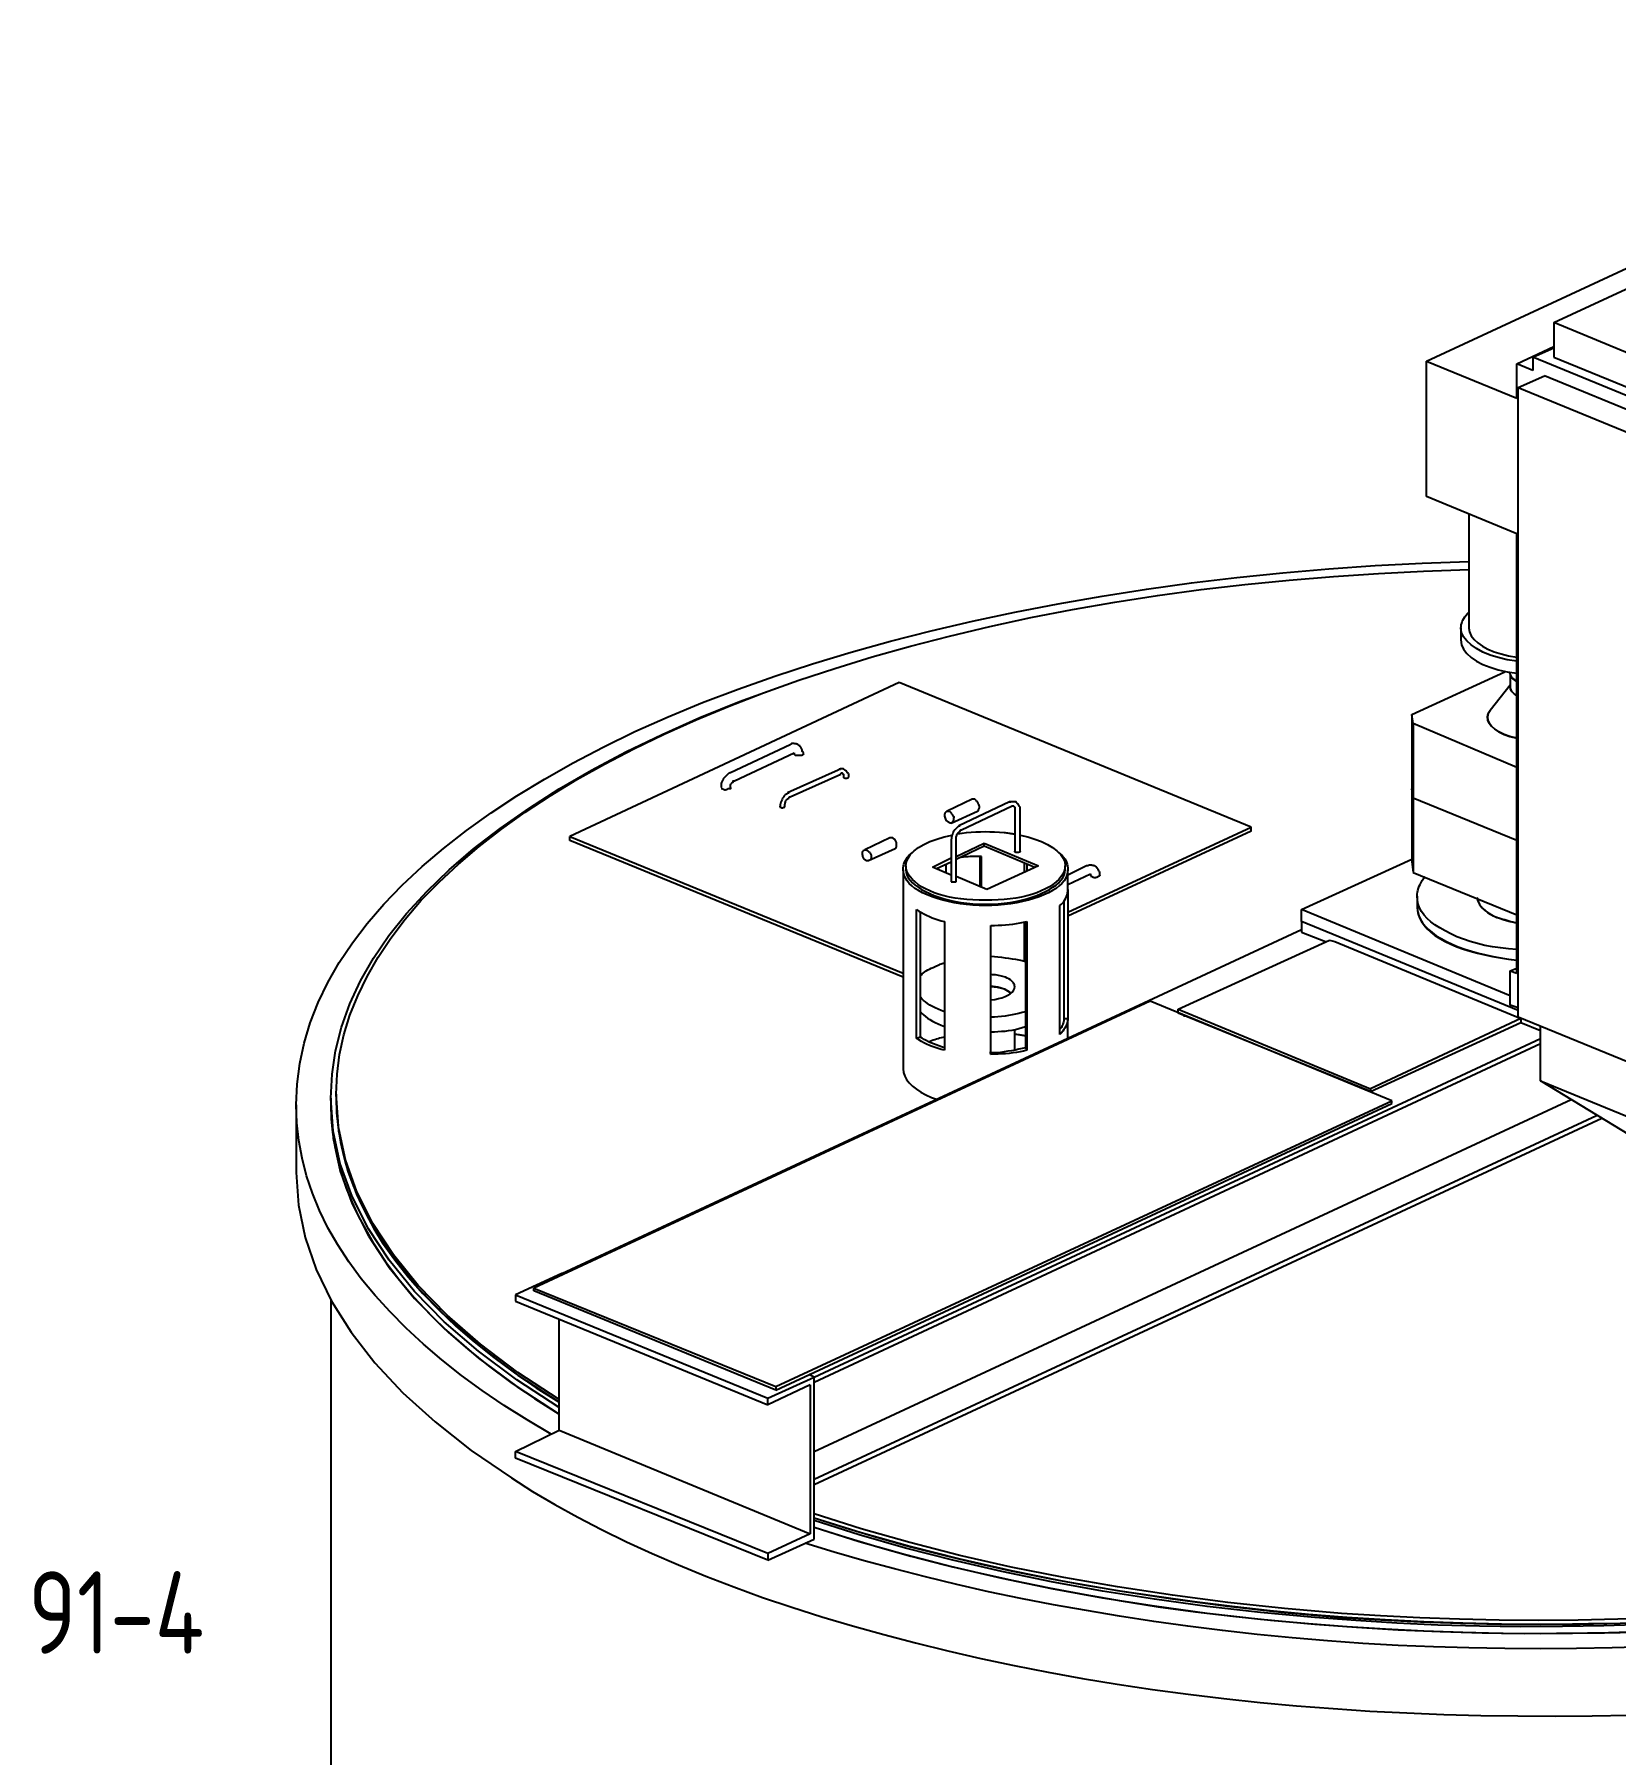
# Model space of a CAD drawing. Header units: metres. Extents: x 20 to 415, y 5 to 292.
# Drawn here: x 182.68 to 213.05, y 208.89 to 241.93 of the extents above; entities that cross this region are included whole.
import ezdxf

# ---------------------------------------------------------------- set-up
doc = ezdxf.new("R2010")
doc.units = ezdxf.units.M
doc.layers.add('ОБОЗНАЧЕНИЯ', color=7, linetype='Continuous')
doc.layers.add('ОБОРУДОВАНИЕ', color=8, linetype='Continuous')
doc.styles.add('GOST', font='isocpeur.ttf')

msp = doc.modelspace()

# ---------------------------------------------------------------- linework, layer by layer
at = {"layer": 'ОБОРУДОВАНИЕ'}
for points in [[(209.414, 235.654), (222.933, 241.929)], [(211.863, 236.394), (223.367, 241.725)], [(217.781, 233.945), (211.863, 236.394)], [(211.863, 236.394), (211.863, 235.731)], [(211.149, 235.603), (211.863, 235.935)], [(211.455, 235.731), (211.863, 235.909)], [(209.414, 235.654), (211.149, 234.94)], [(209.414, 233.052), (209.414, 235.654)], [(211.455, 235.475), (211.149, 235.603)], [(211.149, 234.94), (211.149, 235.603)], [(224.132, 230.527), (211.455, 235.731)], [(211.455, 235.731), (211.455, 235.475)], [(211.863, 235.731), (217.781, 233.307)], [(211.174, 235.144), (211.684, 235.373)], [(217.577, 232.95), (211.684, 235.373)], [(211.174, 235.144), (217.092, 232.721)], [(211.174, 223.053), (211.174, 235.144)], [(211.149, 232.338), (209.414, 233.052)], [(210.23, 232.721), (210.23, 230.527)], [(211.149, 223.895), (211.149, 232.338)], [(187.708, 221.37), (187.724, 221.767), (187.775, 222.162), (187.859, 222.556), (187.977, 222.946), (188.128, 223.334), (188.314, 223.719), (188.532, 224.101), (188.785, 224.478), (189.071, 224.852), (189.391, 225.222), (189.743, 225.586), (190.125, 225.944), (190.537, 226.295), (190.978, 226.638), (191.448, 226.975), (191.946, 227.304), (192.472, 227.625), (193.025, 227.938), (193.605, 228.242), (194.212, 228.538), (194.851, 228.822), (195.512, 229.095), (196.194, 229.355), (196.897, 229.603), (197.62, 229.838), (198.362, 230.062), (199.123, 230.273), (199.901, 230.472), (200.696, 230.659), (201.507, 230.833), (202.339, 230.995), (203.183, 231.142), (204.037, 231.276), (204.901, 231.395), (205.773, 231.5), (206.653, 231.59), (207.539, 231.665), (208.432, 231.726), (209.329, 231.772), (210.23, 231.802)], [(188.473, 221.574), (188.49, 221.956), (188.54, 222.336), (188.623, 222.714), (188.739, 223.091), (188.887, 223.465), (189.068, 223.837), (189.28, 224.206), (189.524, 224.573), (189.799, 224.937), (190.105, 225.298), (190.449, 225.648), (190.821, 225.992), (191.221, 226.331), (191.649, 226.663), (192.104, 226.988), (192.586, 227.306), (193.095, 227.615), (193.629, 227.915), (194.188, 228.206), (194.773, 228.486), (195.388, 228.763), (196.024, 229.029), (196.681, 229.282), (197.358, 229.523), (198.054, 229.752), (198.769, 229.971), (199.503, 230.177), (200.256, 230.373), (201.026, 230.557), (201.813, 230.731), (202.615, 230.885), (203.428, 231.025), (204.252, 231.151), (205.085, 231.264), (205.926, 231.362), (206.775, 231.447), (207.631, 231.519), (208.493, 231.576), (209.36, 231.62), (210.23, 231.649)], [(210.077, 230.527), (210.079, 230.558), (210.084, 230.588), (210.091, 230.619), (210.102, 230.65), (210.116, 230.68), (210.132, 230.711), (210.152, 230.741), (210.175, 230.772), (210.201, 230.803), (210.23, 230.833)], [(210.077, 230.527), (210.077, 230.298)], [(211.149, 229.889), (210.964, 229.918), (210.792, 229.958), (210.636, 230.008), (210.496, 230.066), (210.374, 230.132), (210.271, 230.203), (210.188, 230.28), (210.128, 230.361), (210.09, 230.443), (210.077, 230.527)], [(210.077, 230.298), (210.09, 230.207), (210.128, 230.121), (210.188, 230.039), (210.271, 229.963), (210.374, 229.893), (210.496, 229.829), (210.636, 229.774), (210.792, 229.726), (210.964, 229.688), (211.149, 229.66)], [(210.23, 230.527), (210.242, 230.452), (210.275, 230.378), (210.328, 230.308), (210.399, 230.241), (210.489, 230.18), (210.594, 230.123), (210.714, 230.073), (210.847, 230.029), (210.993, 229.993), (211.149, 229.966)], [(210.23, 230.527), (210.242, 230.452), (210.275, 230.378), (210.328, 230.308), (210.399, 230.241), (210.489, 230.18), (210.594, 230.123), (210.714, 230.073), (210.847, 230.029), (210.993, 229.993), (211.149, 229.966)], [(209.134, 228.869), (210.919, 229.685)], [(210.996, 229.685), (211.047, 229.583)], [(211.021, 229.634), (211.021, 229.405)], [(188.371, 221.498), (188.394, 221.955), (188.462, 222.409), (188.577, 222.86), (188.737, 223.306), (188.942, 223.749), (189.192, 224.186), (189.487, 224.619), (189.827, 225.047), (190.212, 225.468), (190.641, 225.885), (191.112, 226.286), (191.622, 226.679), (192.171, 227.063), (192.757, 227.436), (193.38, 227.798), (194.038, 228.148), (194.732, 228.484), (195.461, 228.806), (196.223, 229.113), (197.018, 229.405)], [(199.288, 229.481), (192.962, 226.522)], [(206.047, 226.701), (199.288, 229.481)], [(211.021, 229.43), (210.639, 228.946)], [(211.021, 229.405), (211.023, 229.383), (211.027, 229.362), (211.034, 229.342), (211.044, 229.324), (211.056, 229.306), (211.071, 229.289), (211.087, 229.273), (211.106, 229.257), (211.127, 229.242), (211.149, 229.226)], [(211.149, 229.226), (211.127, 229.242), (211.106, 229.257), (211.087, 229.273), (211.071, 229.289), (211.056, 229.306), (211.044, 229.324), (211.034, 229.342), (211.027, 229.362), (211.023, 229.383), (211.021, 229.405)], [(211.149, 229.226), (211.127, 229.242), (211.106, 229.257), (211.087, 229.273), (211.071, 229.289), (211.056, 229.306), (211.044, 229.324), (211.034, 229.342), (211.027, 229.362), (211.023, 229.383), (211.021, 229.405)], [(211.149, 229.226), (211.127, 229.242), (211.106, 229.257), (211.087, 229.273), (211.071, 229.289), (211.056, 229.306), (211.044, 229.324), (211.034, 229.342), (211.027, 229.362), (211.023, 229.383), (211.021, 229.405)], [(211.047, 229.583), (211.054, 229.576), (211.062, 229.568), (211.07, 229.56), (211.079, 229.553), (211.088, 229.545), (211.098, 229.537), (211.109, 229.53), (211.121, 229.522), (211.134, 229.514), (211.149, 229.507)], [(211.047, 229.583), (211.054, 229.576), (211.062, 229.568), (211.07, 229.56), (211.079, 229.553), (211.088, 229.545), (211.098, 229.537), (211.109, 229.53), (211.121, 229.522), (211.134, 229.514), (211.149, 229.507)], [(211.047, 229.583), (211.054, 229.576), (211.062, 229.568), (211.07, 229.56), (211.079, 229.553), (211.088, 229.545), (211.098, 229.537), (211.109, 229.53), (211.121, 229.522), (211.134, 229.514), (211.149, 229.507)], [(211.149, 229.507), (211.134, 229.514), (211.121, 229.522), (211.109, 229.53), (211.098, 229.537), (211.088, 229.545), (211.079, 229.553), (211.07, 229.56), (211.062, 229.568), (211.054, 229.576), (211.047, 229.583)], [(209.134, 228.869), (209.134, 227.441)], [(209.159, 228.691), (209.134, 228.869)], [(209.159, 228.691), (209.159, 227.262)], [(211.149, 227.849), (209.159, 228.691)], [(211.149, 228.41), (211.019, 228.444), (210.905, 228.485), (210.807, 228.532), (210.727, 228.584), (210.664, 228.64), (210.62, 228.698), (210.594, 228.759), (210.589, 228.821), (210.603, 228.884), (210.639, 228.946)], [(210.639, 228.946), (210.603, 228.884), (210.589, 228.821), (210.594, 228.759), (210.62, 228.698), (210.664, 228.64), (210.727, 228.584), (210.807, 228.532), (210.905, 228.485), (211.019, 228.444), (211.149, 228.41)], [(197.451, 228.104), (197.451, 228.112), (197.451, 228.119), (197.451, 228.126), (197.45, 228.133), (197.448, 228.139), (197.446, 228.144), (197.443, 228.149), (197.438, 228.152), (197.433, 228.154), (197.426, 228.155), (197.425, 228.17), (197.423, 228.185), (197.419, 228.2), (197.414, 228.215), (197.407, 228.228), (197.398, 228.241), (197.388, 228.253), (197.377, 228.264), (197.364, 228.274), (197.349, 228.282), (197.341, 228.289), (197.331, 228.295), (197.32, 228.299), (197.308, 228.303), (197.295, 228.305), (197.281, 228.306), (197.267, 228.307), (197.252, 228.308), (197.237, 228.308), (197.222, 228.308), (197.221, 228.307), (197.219, 228.305), (197.216, 228.303), (197.213, 228.299), (197.209, 228.295), (197.205, 228.291), (197.202, 228.288), (197.199, 228.285), (197.197, 228.283), (197.196, 228.282)], [(197.196, 228.282), (196.048, 227.747)], [(196.125, 227.594), (197.273, 228.129)], [(197.273, 228.129), (197.273, 228.129), (197.273, 228.129)], [(197.273, 228.129), (197.273, 228.104)], [(197.273, 228.129), (197.273, 228.129), (197.273, 228.129)], [(197.451, 228.104), (197.451, 228.104), (197.451, 228.103), (197.448, 228.101), (197.445, 228.099), (197.441, 228.095), (197.435, 228.091), (197.429, 228.087), (197.422, 228.084), (197.415, 228.081), (197.408, 228.079), (197.4, 228.078), (197.4, 228.078), (197.397, 228.078), (197.394, 228.078), (197.39, 228.078), (197.384, 228.078), (197.378, 228.078), (197.371, 228.078), (197.364, 228.078), (197.357, 228.078), (197.349, 228.078), (197.342, 228.078), (197.334, 228.078), (197.327, 228.078), (197.32, 228.078), (197.314, 228.078), (197.309, 228.078), (197.304, 228.078), (197.301, 228.078), (197.299, 228.078), (197.298, 228.078), (197.291, 228.085), (197.286, 228.091), (197.281, 228.095), (197.278, 228.099), (197.276, 228.101), (197.274, 228.102), (197.274, 228.103), (197.273, 228.104), (197.273, 228.104), (197.273, 228.104)], [(196.048, 227.747), (196.041, 227.746), (196.033, 227.744), (196.026, 227.741), (196.019, 227.738), (196.013, 227.734), (196.008, 227.73), (196.004, 227.727), (196, 227.724), (195.998, 227.722), (195.997, 227.721), (195.99, 227.714), (195.982, 227.706), (195.974, 227.698), (195.967, 227.691), (195.959, 227.683), (195.951, 227.675), (195.944, 227.668), (195.936, 227.66), (195.929, 227.652), (195.921, 227.645), (195.914, 227.637), (195.908, 227.629), (195.904, 227.621), (195.899, 227.613), (195.895, 227.603), (195.892, 227.593), (195.887, 227.583), (195.883, 227.571), (195.877, 227.557), (195.87, 227.543), (195.87, 227.535), (195.87, 227.527), (195.87, 227.52), (195.87, 227.512), (195.87, 227.504), (195.87, 227.497), (195.87, 227.489), (195.87, 227.482), (195.87, 227.474), (195.87, 227.466)], [(198.114, 227.798), (197.145, 227.364)], [(197.196, 227.288), (198.166, 227.721)], [(198.319, 227.67), (198.319, 227.671), (198.319, 227.673), (198.319, 227.677), (198.319, 227.681), (198.319, 227.686), (198.319, 227.692), (198.319, 227.699), (198.319, 227.706), (198.319, 227.714), (198.319, 227.721), (198.311, 227.73), (198.303, 227.739), (198.296, 227.749), (198.288, 227.759), (198.28, 227.769), (198.273, 227.778), (198.265, 227.786), (198.257, 227.792), (198.25, 227.796), (198.242, 227.798), (198.235, 227.805), (198.229, 227.81), (198.225, 227.815), (198.22, 227.818), (198.217, 227.82), (198.213, 227.822), (198.208, 227.823), (198.204, 227.823), (198.198, 227.823), (198.191, 227.823), (198.183, 227.823), (198.176, 227.823), (198.168, 227.823), (198.16, 227.822), (198.153, 227.82), (198.145, 227.818), (198.137, 227.815), (198.13, 227.81), (198.122, 227.805), (198.114, 227.798)], [(198.114, 227.798), (198.121, 227.805), (198.127, 227.81), (198.131, 227.814), (198.134, 227.816), (198.137, 227.817), (198.138, 227.816), (198.139, 227.814), (198.14, 227.81), (198.14, 227.805), (198.14, 227.798)], [(198.166, 227.721), (198.166, 227.722), (198.166, 227.724), (198.166, 227.727), (198.167, 227.73), (198.169, 227.734), (198.171, 227.738), (198.174, 227.741), (198.179, 227.744), (198.184, 227.746), (198.191, 227.747), (198.192, 227.74), (198.194, 227.734), (198.197, 227.73), (198.2, 227.727), (198.204, 227.725), (198.208, 227.723), (198.211, 227.722), (198.214, 227.722), (198.216, 227.721), (198.217, 227.721), (198.217, 227.721), (198.217, 227.719), (198.217, 227.716), (198.217, 227.712), (198.217, 227.709), (198.217, 227.705), (198.217, 227.701), (198.217, 227.699), (198.217, 227.697), (198.217, 227.696), (198.217, 227.689), (198.217, 227.683), (198.217, 227.679), (198.217, 227.676), (198.217, 227.674), (198.217, 227.672), (198.217, 227.671), (198.217, 227.671), (198.217, 227.67), (198.217, 227.67)], [(198.217, 227.67), (198.217, 227.663), (198.219, 227.658), (198.223, 227.654), (198.227, 227.65), (198.233, 227.648), (198.238, 227.647), (198.245, 227.646), (198.252, 227.645), (198.26, 227.645), (198.268, 227.645), (198.275, 227.645), (198.283, 227.645), (198.29, 227.646), (198.297, 227.647), (198.302, 227.648), (198.308, 227.65), (198.312, 227.654), (198.316, 227.658), (198.318, 227.663), (198.319, 227.67)], [(198.217, 227.67), (198.217, 227.67), (198.217, 227.67)], [(196.048, 227.466), (196.048, 227.465), (196.048, 227.464), (196.048, 227.461), (196.048, 227.457), (196.048, 227.453), (196.048, 227.45), (196.048, 227.446), (196.048, 227.444), (196.048, 227.441), (196.048, 227.441), (196.042, 227.441), (196.036, 227.441), (196.031, 227.441), (196.027, 227.441), (196.023, 227.441), (196.019, 227.441), (196.015, 227.441), (196.01, 227.441), (196.004, 227.441), (195.997, 227.441), (195.99, 227.434), (195.982, 227.428), (195.975, 227.424), (195.968, 227.421), (195.962, 227.419), (195.957, 227.417), (195.952, 227.416), (195.949, 227.415), (195.947, 227.415), (195.946, 227.415), (195.939, 227.416), (195.931, 227.418), (195.923, 227.421), (195.916, 227.424), (195.908, 227.428), (195.9, 227.432), (195.893, 227.435), (195.885, 227.438), (195.878, 227.44), (195.87, 227.441)], [(196.048, 227.466), (196.048, 227.517), (196.055, 227.525), (196.061, 227.532), (196.066, 227.54), (196.07, 227.546), (196.074, 227.552), (196.078, 227.558), (196.082, 227.562), (196.087, 227.565), (196.093, 227.567), (196.099, 227.568), (196.099, 227.575), (196.099, 227.581), (196.099, 227.585), (196.099, 227.588), (196.099, 227.591), (196.099, 227.592), (196.099, 227.593), (196.099, 227.593), (196.099, 227.594), (196.099, 227.594), (196.106, 227.594), (196.112, 227.594), (196.116, 227.594), (196.119, 227.594), (196.122, 227.594), (196.123, 227.594), (196.124, 227.594), (196.125, 227.594), (196.125, 227.594), (196.125, 227.594)], [(196.125, 227.594), (196.125, 227.594), (196.125, 227.594)], [(197.145, 227.364), (197.144, 227.357), (197.143, 227.352), (197.14, 227.347), (197.136, 227.344), (197.132, 227.342), (197.129, 227.34), (197.125, 227.339), (197.122, 227.339), (197.12, 227.339), (197.12, 227.339), (197.098, 227.322), (197.079, 227.303), (197.063, 227.281), (197.049, 227.258), (197.037, 227.234), (197.026, 227.208), (197.016, 227.183), (197.008, 227.158), (197, 227.133), (196.992, 227.084)], [(197.145, 227.364), (197.152, 227.364), (197.158, 227.364), (197.162, 227.364), (197.165, 227.364), (197.168, 227.364), (197.169, 227.364), (197.17, 227.364), (197.17, 227.364), (197.171, 227.364), (197.171, 227.364)], [(209.134, 227.441), (209.134, 226.038)], [(209.159, 227.262), (209.134, 227.441)], [(196.992, 227.084), (197.018, 227.084)], [(197.018, 227.084), (197.018, 227.083), (197.02, 227.081), (197.024, 227.079), (197.028, 227.076), (197.034, 227.074), (197.04, 227.073), (197.047, 227.072), (197.054, 227.074), (197.061, 227.077), (197.069, 227.084), (197.069, 227.084), (197.071, 227.084), (197.074, 227.084), (197.078, 227.084), (197.081, 227.084), (197.085, 227.084), (197.089, 227.084), (197.092, 227.084), (197.093, 227.084), (197.094, 227.084)], [(197.094, 227.084), (197.094, 227.09), (197.094, 227.096), (197.094, 227.101), (197.094, 227.105), (197.094, 227.109), (197.094, 227.113), (197.094, 227.117), (197.094, 227.122), (197.094, 227.128), (197.094, 227.135), (197.095, 227.15), (197.097, 227.165), (197.101, 227.18), (197.106, 227.194), (197.113, 227.208), (197.122, 227.221), (197.132, 227.233), (197.143, 227.244), (197.156, 227.254), (197.171, 227.262), (197.171, 227.263), (197.171, 227.265), (197.171, 227.268), (197.172, 227.271), (197.174, 227.275), (197.176, 227.279), (197.179, 227.282), (197.184, 227.285), (197.189, 227.287), (197.196, 227.288)], [(200.283, 226.778), (200.274, 226.778), (200.265, 226.781), (200.254, 226.784), (200.243, 226.79), (200.232, 226.797), (200.22, 226.805), (200.209, 226.815), (200.198, 226.826), (200.189, 226.839), (200.181, 226.854), (200.174, 226.876), (200.169, 226.897), (200.165, 226.916), (200.164, 226.934), (200.165, 226.95), (200.168, 226.964), (200.173, 226.977), (200.181, 226.989), (200.192, 226.999), (200.206, 227.007)], [(200.691, 227.237), (200.206, 227.007)], [(200.206, 227.007), (200.207, 227.007), (200.209, 227.007), (200.212, 227.007), (200.217, 227.007), (200.222, 227.007), (200.228, 227.007), (200.235, 227.007), (200.242, 227.007), (200.249, 227.007), (200.257, 227.007)], [(200.257, 227.007), (200.265, 226.999), (200.272, 226.989), (200.28, 226.979), (200.288, 226.968), (200.295, 226.956), (200.303, 226.945), (200.311, 226.934), (200.318, 226.923), (200.326, 226.913), (200.334, 226.905), (200.334, 226.89), (200.333, 226.875), (200.332, 226.86), (200.33, 226.846), (200.327, 226.832), (200.323, 226.819), (200.316, 226.807), (200.308, 226.796), (200.296, 226.786), (200.283, 226.778)], [(200.283, 226.778), (200.793, 227.007)], [(201.405, 227.186), (200.436, 226.726)], [(200.487, 226.65), (201.456, 227.109)], [(200.742, 227.237), (200.735, 227.237), (200.729, 227.237), (200.724, 227.237), (200.72, 227.237), (200.716, 227.237), (200.712, 227.237), (200.708, 227.237), (200.703, 227.237), (200.698, 227.237), (200.691, 227.237)], [(200.793, 227.007), (200.8, 227.015), (200.808, 227.025), (200.814, 227.036), (200.82, 227.048), (200.825, 227.061), (200.828, 227.075), (200.829, 227.089), (200.828, 227.104), (200.824, 227.119), (200.818, 227.135), (200.817, 227.143), (200.813, 227.153), (200.807, 227.163), (200.799, 227.174), (200.79, 227.186), (200.78, 227.197), (200.77, 227.208), (200.76, 227.219), (200.75, 227.228), (200.742, 227.237)], [(201.609, 227.033), (201.609, 227.039), (201.609, 227.045), (201.609, 227.05), (201.609, 227.054), (201.609, 227.058), (201.609, 227.062), (201.609, 227.066), (201.609, 227.071), (201.609, 227.077), (201.609, 227.084), (201.601, 227.098), (201.594, 227.111), (201.586, 227.123), (201.578, 227.134), (201.571, 227.144), (201.563, 227.153), (201.555, 227.162), (201.548, 227.17), (201.54, 227.178), (201.532, 227.186), (201.525, 227.186), (201.517, 227.186), (201.51, 227.186), (201.503, 227.186), (201.498, 227.186), (201.492, 227.186), (201.488, 227.186), (201.484, 227.186), (201.482, 227.186), (201.481, 227.186), (201.474, 227.186), (201.466, 227.186), (201.458, 227.186), (201.451, 227.186), (201.443, 227.186), (201.436, 227.186), (201.428, 227.186), (201.42, 227.186), (201.413, 227.186), (201.405, 227.186)], [(201.405, 227.186), (201.412, 227.186), (201.417, 227.186), (201.422, 227.186), (201.425, 227.186), (201.427, 227.186), (201.429, 227.186), (201.43, 227.186), (201.43, 227.186), (201.43, 227.186), (201.43, 227.186)], [(201.456, 227.109), (201.481, 227.109), (201.482, 227.108), (201.484, 227.107), (201.487, 227.104), (201.49, 227.1), (201.494, 227.096), (201.498, 227.093), (201.501, 227.089), (201.504, 227.086), (201.506, 227.084), (201.507, 227.084), (201.507, 227.083), (201.507, 227.081), (201.507, 227.078), (201.507, 227.075), (201.507, 227.071), (201.507, 227.067), (201.507, 227.064), (201.507, 227.061), (201.507, 227.059), (201.507, 227.058), (201.507, 227.057), (201.507, 227.056), (201.507, 227.053), (201.507, 227.049), (201.507, 227.045), (201.507, 227.042), (201.507, 227.038), (201.507, 227.035), (201.507, 227.033), (201.507, 227.033)], [(201.507, 227.033), (201.507, 226.242)], [(201.507, 227.033), (201.507, 227.033), (201.507, 227.033)], [(201.609, 226.242), (201.609, 227.033)], [(209.159, 227.262), (209.159, 225.834)], [(211.149, 226.446), (209.159, 227.262)], [(200.436, 226.726), (200.435, 226.726), (200.433, 226.724), (200.43, 226.721), (200.427, 226.718), (200.423, 226.714), (200.419, 226.71), (200.416, 226.707), (200.413, 226.704), (200.411, 226.702), (200.41, 226.701), (200.389, 226.685), (200.37, 226.667), (200.354, 226.648), (200.339, 226.628), (200.327, 226.605), (200.317, 226.582), (200.307, 226.556), (200.298, 226.53), (200.29, 226.501), (200.283, 226.446)], [(200.436, 226.726), (200.436, 226.726), (200.438, 226.726), (200.441, 226.726), (200.445, 226.726), (200.448, 226.726), (200.452, 226.726), (200.456, 226.726), (200.459, 226.726), (200.46, 226.726), (200.461, 226.726)], [(202.527, 225.069), (206.047, 226.701)], [(206.047, 226.624), (206.047, 226.701)], [(192.962, 226.446), (192.962, 226.522)], [(192.962, 226.522), (199.364, 223.895)], [(199.364, 223.819), (192.962, 226.446)], [(199.109, 226.497), (198.625, 226.267)], [(199.16, 226.497), (199.153, 226.497), (199.145, 226.497), (199.138, 226.497), (199.131, 226.497), (199.125, 226.497), (199.12, 226.497), (199.115, 226.497), (199.112, 226.497), (199.11, 226.497), (199.109, 226.497)], [(199.211, 226.293), (199.218, 226.294), (199.224, 226.299), (199.228, 226.305), (199.231, 226.314), (199.234, 226.325), (199.235, 226.337), (199.236, 226.351), (199.237, 226.365), (199.237, 226.38), (199.237, 226.395), (199.235, 226.409), (199.231, 226.423), (199.225, 226.435), (199.217, 226.446), (199.208, 226.456), (199.198, 226.465), (199.188, 226.473), (199.178, 226.481), (199.169, 226.489), (199.16, 226.497)], [(199.415, 225.961), (199.426, 226.037), (199.457, 226.11), (199.507, 226.181), (199.575, 226.249), (199.661, 226.312), (199.763, 226.371), (199.879, 226.424), (200.01, 226.472), (200.153, 226.514), (200.308, 226.548)], [(200.283, 226.446), (200.283, 225.655)], [(200.385, 226.446), (200.385, 226.453), (200.385, 226.459), (200.385, 226.464), (200.385, 226.468), (200.385, 226.471), (200.385, 226.475), (200.385, 226.48), (200.385, 226.484), (200.385, 226.49), (200.385, 226.497), (200.385, 226.512), (200.388, 226.527), (200.392, 226.542), (200.397, 226.557), (200.404, 226.57), (200.412, 226.583), (200.422, 226.595), (200.434, 226.606), (200.447, 226.616), (200.461, 226.624), (200.461, 226.631), (200.461, 226.637), (200.462, 226.641), (200.463, 226.645), (200.464, 226.647), (200.467, 226.648), (200.47, 226.649), (200.474, 226.65), (200.48, 226.65), (200.487, 226.65)], [(200.385, 225.655), (200.385, 226.446)], [(200.385, 226.14), (200.92, 226.395)], [(200.385, 226.089), (200.92, 226.344)], [(200.41, 226.573), (200.495, 226.587), (200.581, 226.598), (200.669, 226.606), (200.758, 226.612), (200.847, 226.615), (200.937, 226.616), (201.028, 226.614), (201.12, 226.611), (201.211, 226.606), (201.303, 226.599)], [(200.92, 226.344), (200.92, 226.395)], [(200.92, 226.395), (201.966, 225.961)], [(200.92, 226.344), (201.89, 225.936)], [(201.303, 226.599), (201.326, 226.598), (201.349, 226.596), (201.371, 226.594), (201.393, 226.59), (201.414, 226.586), (201.435, 226.582), (201.455, 226.579), (201.474, 226.576), (201.491, 226.574), (201.507, 226.573)], [(201.609, 226.548), (201.757, 226.514), (201.895, 226.472), (202.021, 226.424), (202.135, 226.371), (202.234, 226.312), (202.318, 226.249), (202.385, 226.181), (202.435, 226.11), (202.466, 226.037), (202.476, 225.961)], [(206.047, 226.624), (202.527, 224.992)], [(206.041, 226.63), (206.041, 226.63)], [(198.701, 226.063), (198.693, 226.057), (198.683, 226.054), (198.673, 226.053), (198.662, 226.056), (198.65, 226.06), (198.639, 226.067), (198.628, 226.076), (198.617, 226.087), (198.608, 226.1), (198.599, 226.114), (198.592, 226.137), (198.587, 226.157), (198.584, 226.176), (198.582, 226.194), (198.583, 226.21), (198.586, 226.225), (198.592, 226.238), (198.6, 226.249), (198.611, 226.259), (198.625, 226.267)], [(198.625, 226.267), (198.625, 226.267), (198.627, 226.267), (198.63, 226.267), (198.634, 226.267), (198.637, 226.267), (198.641, 226.267), (198.645, 226.267), (198.648, 226.267), (198.649, 226.267), (198.65, 226.267)], [(198.65, 226.267), (198.665, 226.26), (198.678, 226.252), (198.69, 226.244), (198.701, 226.235), (198.711, 226.226), (198.72, 226.216), (198.728, 226.205), (198.737, 226.193), (198.745, 226.18), (198.752, 226.165), (198.752, 226.15), (198.752, 226.135), (198.751, 226.121), (198.749, 226.107), (198.746, 226.095), (198.741, 226.084), (198.735, 226.076), (198.726, 226.069), (198.715, 226.065), (198.701, 226.063)], [(198.701, 226.063), (199.211, 226.293)], [(199.364, 225.885), (199.366, 225.922), (199.371, 225.958), (199.379, 225.993), (199.39, 226.027), (199.406, 226.06), (199.425, 226.092), (199.448, 226.124), (199.475, 226.155), (199.507, 226.186), (199.543, 226.216)], [(199.926, 225.936), (200.283, 226.114)], [(200.002, 225.91), (200.283, 226.038)], [(200.869, 226.14), (200.824, 226.14), (200.78, 226.14), (200.737, 226.139), (200.695, 226.138), (200.652, 226.137), (200.61, 226.134), (200.568, 226.131), (200.525, 226.127), (200.481, 226.121), (200.436, 226.114)], [(200.844, 225.553), (200.844, 226.14)], [(200.869, 225.553), (200.869, 226.14)], [(201.609, 226.242), (201.608, 226.235), (201.606, 226.229), (201.603, 226.225), (201.598, 226.222), (201.593, 226.22), (201.587, 226.218), (201.58, 226.217), (201.573, 226.217), (201.566, 226.216), (201.558, 226.216), (201.55, 226.216), (201.543, 226.217), (201.536, 226.217), (201.529, 226.218), (201.523, 226.22), (201.518, 226.222), (201.513, 226.225), (201.51, 226.229), (201.508, 226.235), (201.507, 226.242)], [(201.686, 226.012), (201.686, 225.834)], [(202.349, 226.216), (202.385, 226.186), (202.416, 226.155), (202.444, 226.124), (202.467, 226.092), (202.486, 226.06), (202.501, 226.027), (202.513, 225.993), (202.521, 225.958), (202.526, 225.922), (202.527, 225.885)], [(207.017, 225.12), (209.134, 226.089)], [(209.134, 226.038), (209.159, 225.834)], [(199.364, 225.885), (199.364, 225.502)], [(202.527, 225.885), (202.523, 225.831), (202.509, 225.778), (202.486, 225.726), (202.454, 225.674), (202.412, 225.623), (202.362, 225.574), (202.302, 225.527), (202.233, 225.483), (202.155, 225.44), (202.068, 225.4), (201.973, 225.363), (201.873, 225.33), (201.768, 225.3), (201.658, 225.273), (201.545, 225.25), (201.429, 225.231), (201.31, 225.216), (201.19, 225.205), (201.068, 225.198), (200.946, 225.196), (200.823, 225.198), (200.702, 225.205), (200.581, 225.216), (200.463, 225.231), (200.346, 225.25), (200.233, 225.273), (200.124, 225.3), (200.019, 225.33), (199.918, 225.363), (199.823, 225.4), (199.736, 225.44), (199.658, 225.483), (199.589, 225.527), (199.53, 225.574), (199.479, 225.623), (199.438, 225.674), (199.406, 225.726), (199.383, 225.778), (199.369, 225.831), (199.364, 225.885)], [(199.415, 225.961), (199.415, 225.885)], [(202.476, 225.961), (202.471, 225.908), (202.455, 225.855), (202.43, 225.802), (202.395, 225.75), (202.352, 225.7), (202.3, 225.651), (202.24, 225.604), (202.173, 225.559), (202.098, 225.516), (202.017, 225.477), (201.93, 225.441), (201.837, 225.409), (201.739, 225.382), (201.636, 225.359), (201.529, 225.34), (201.418, 225.324), (201.304, 225.313), (201.187, 225.304), (201.067, 225.3), (200.946, 225.298), (200.824, 225.3), (200.704, 225.304), (200.587, 225.313), (200.473, 225.324), (200.362, 225.34), (200.255, 225.359), (200.153, 225.382), (200.055, 225.409), (199.962, 225.441), (199.874, 225.477), (199.793, 225.516), (199.719, 225.559), (199.652, 225.604), (199.592, 225.651), (199.54, 225.7), (199.496, 225.75), (199.462, 225.802), (199.436, 225.855), (199.421, 225.908), (199.415, 225.961)], [(199.415, 225.885), (199.421, 225.832), (199.436, 225.781), (199.462, 225.731), (199.496, 225.683), (199.54, 225.636), (199.592, 225.591), (199.652, 225.547), (199.719, 225.505), (199.793, 225.465), (199.874, 225.426), (199.962, 225.389), (200.055, 225.355), (200.153, 225.325), (200.255, 225.299), (200.362, 225.276), (200.473, 225.257), (200.587, 225.241), (200.704, 225.23), (200.824, 225.224), (200.946, 225.222)], [(199.415, 225.885), (199.421, 225.832), (199.436, 225.781), (199.462, 225.731), (199.496, 225.683), (199.54, 225.636), (199.592, 225.591), (199.652, 225.547), (199.719, 225.505), (199.793, 225.465), (199.874, 225.426), (199.962, 225.389), (200.055, 225.355), (200.153, 225.325), (200.255, 225.299), (200.362, 225.276), (200.473, 225.257), (200.587, 225.241), (200.704, 225.23), (200.824, 225.224), (200.946, 225.222), (201.067, 225.224), (201.187, 225.23), (201.304, 225.241), (201.418, 225.257), (201.529, 225.276), (201.636, 225.299), (201.739, 225.325), (201.837, 225.355), (201.93, 225.389), (202.017, 225.426), (202.098, 225.465), (202.173, 225.505), (202.24, 225.547), (202.3, 225.591), (202.352, 225.636), (202.395, 225.683), (202.43, 225.731), (202.455, 225.781), (202.471, 225.832), (202.476, 225.885)], [(200.283, 225.783), (199.926, 225.936)], [(200.181, 225.987), (200.181, 225.834)], [(200.971, 225.502), (200.385, 225.757)], [(200.946, 225.222), (201.067, 225.224), (201.187, 225.23), (201.304, 225.241), (201.418, 225.257), (201.529, 225.276), (201.636, 225.299), (201.739, 225.325), (201.837, 225.355), (201.93, 225.389), (202.017, 225.426), (202.098, 225.465), (202.173, 225.505), (202.24, 225.547), (202.3, 225.591), (202.352, 225.636), (202.395, 225.683), (202.43, 225.731), (202.455, 225.781), (202.471, 225.832), (202.476, 225.885)], [(201.966, 225.961), (200.971, 225.502)], [(201.737, 225.987), (201.737, 225.859)], [(202.476, 225.885), (202.476, 225.961)], [(202.884, 225.961), (202.527, 225.783)], [(202.527, 225.502), (202.527, 225.885)], [(202.527, 225.604), (202.961, 225.808)], [(203.139, 225.783), (203.139, 225.79), (203.139, 225.795), (203.139, 225.8), (203.139, 225.804), (203.139, 225.808), (203.139, 225.812), (203.139, 225.816), (203.139, 225.821), (203.139, 225.827), (203.139, 225.834), (203.132, 225.849), (203.124, 225.864), (203.116, 225.879), (203.107, 225.893), (203.098, 225.907), (203.088, 225.92), (203.077, 225.932), (203.065, 225.943), (203.052, 225.953), (203.037, 225.961), (203.029, 225.962), (203.019, 225.964), (203.008, 225.966), (202.996, 225.969), (202.983, 225.971), (202.97, 225.972), (202.955, 225.972), (202.94, 225.971), (202.925, 225.967), (202.91, 225.961), (202.909, 225.961), (202.907, 225.961), (202.904, 225.961), (202.901, 225.961), (202.897, 225.961), (202.893, 225.961), (202.89, 225.961), (202.887, 225.961), (202.885, 225.961), (202.884, 225.961)], [(202.961, 225.808), (202.961, 225.808), (202.961, 225.808)], [(202.961, 225.808), (202.961, 225.801), (202.961, 225.796), (202.961, 225.792), (202.961, 225.788), (202.961, 225.786), (202.961, 225.785), (202.961, 225.783), (202.961, 225.783), (202.961, 225.783), (202.961, 225.783)], [(203.139, 225.783), (203.139, 225.783), (203.139, 225.776), (203.137, 225.77), (203.134, 225.766), (203.13, 225.763), (203.127, 225.761), (203.123, 225.759), (203.12, 225.758), (203.116, 225.757), (203.115, 225.757), (203.114, 225.757), (203.106, 225.75), (203.099, 225.745), (203.091, 225.741), (203.083, 225.737), (203.076, 225.735), (203.068, 225.733), (203.06, 225.732), (203.053, 225.732), (203.045, 225.732), (203.037, 225.732), (203.03, 225.732), (203.022, 225.735), (203.015, 225.737), (203.008, 225.741), (203.002, 225.744), (202.997, 225.748), (202.993, 225.752), (202.989, 225.755), (202.987, 225.756), (202.986, 225.757), (202.986, 225.757), (202.984, 225.757), (202.981, 225.757), (202.977, 225.757), (202.974, 225.757), (202.97, 225.757), (202.966, 225.757), (202.963, 225.757), (202.962, 225.757), (202.961, 225.757)], [(209.159, 225.834), (211.149, 225.018)], [(209.236, 225.375), (209.237, 225.413), (209.242, 225.451), (209.249, 225.489), (209.26, 225.528), (209.274, 225.566), (209.291, 225.604), (209.311, 225.642), (209.334, 225.681), (209.36, 225.719), (209.389, 225.757)], [(199.364, 225.502), (199.364, 223.028)], [(200.283, 225.655), (200.308, 225.655)], [(200.308, 225.655), (200.309, 225.655), (200.311, 225.655), (200.314, 225.655), (200.319, 225.655), (200.324, 225.655), (200.33, 225.655), (200.337, 225.655), (200.344, 225.655), (200.351, 225.655), (200.359, 225.655), (200.36, 225.655), (200.362, 225.655), (200.365, 225.655), (200.368, 225.655), (200.372, 225.655), (200.376, 225.655), (200.379, 225.655), (200.382, 225.655), (200.384, 225.655), (200.385, 225.655)], [(202.374, 225.196), (202.403, 225.221), (202.429, 225.248), (202.452, 225.277), (202.472, 225.308), (202.489, 225.34), (202.503, 225.372), (202.513, 225.405), (202.521, 225.439), (202.526, 225.471), (202.527, 225.502)], [(202.527, 225.502), (202.527, 223.028)], [(209.236, 225.375), (209.236, 225.171)], [(211.149, 224.354), (210.99, 224.365), (210.834, 224.382), (210.682, 224.404), (210.535, 224.432), (210.393, 224.466), (210.256, 224.505), (210.125, 224.549), (210, 224.598), (209.882, 224.652), (209.771, 224.711), (209.67, 224.767), (209.578, 224.824), (209.498, 224.885), (209.428, 224.949), (209.37, 225.014), (209.321, 225.083), (209.284, 225.153), (209.257, 225.225), (209.241, 225.299), (209.236, 225.375)], [(210.383, 225.349), (210.399, 225.282), (210.431, 225.218), (210.478, 225.158), (210.539, 225.101), (210.613, 225.049), (210.699, 225.002), (210.797, 224.96), (210.905, 224.922), (211.023, 224.89), (211.149, 224.864)], [(210.383, 225.349), (210.394, 225.304), (210.411, 225.26), (210.434, 225.218), (210.463, 225.178), (210.498, 225.139), (210.54, 225.101), (210.587, 225.065), (210.641, 225.031), (210.7, 224.998), (210.766, 224.966)], [(199.619, 222.645), (199.619, 225.12)], [(199.619, 225.12), (199.666, 225.09), (199.714, 225.061), (199.764, 225.035), (199.815, 225.009), (199.868, 224.986), (199.922, 224.963), (199.978, 224.943), (200.036, 224.924), (200.095, 224.906), (200.155, 224.89)], [(199.696, 222.671), (199.696, 225.069)], [(202.374, 222.722), (202.374, 225.196)], [(202.451, 225.273), (202.451, 223.028)], [(211.021, 223.462), (207.017, 225.12)], [(207.017, 224.89), (207.017, 225.12)], [(209.236, 225.171), (209.236, 225.17), (209.236, 225.168), (209.236, 225.165), (209.236, 225.162), (209.236, 225.158), (209.236, 225.154), (209.236, 225.151), (209.236, 225.148), (209.236, 225.146), (209.236, 225.145)], [(209.236, 225.171), (209.241, 225.101), (209.257, 225.031), (209.284, 224.96), (209.321, 224.889), (209.37, 224.82), (209.428, 224.752), (209.498, 224.686), (209.578, 224.623), (209.67, 224.563), (209.771, 224.507), (209.882, 224.455), (210, 224.407), (210.125, 224.361), (210.256, 224.319), (210.393, 224.281), (210.535, 224.247), (210.682, 224.216), (210.834, 224.19), (210.99, 224.168), (211.149, 224.15)], [(209.236, 225.145), (209.248, 225.07), (209.27, 224.998), (209.301, 224.928), (209.341, 224.862), (209.392, 224.798), (209.452, 224.736), (209.523, 224.676), (209.604, 224.618), (209.695, 224.562), (209.797, 224.507), (209.908, 224.455), (210.026, 224.407), (210.15, 224.361), (210.28, 224.319), (210.415, 224.281), (210.555, 224.247), (210.699, 224.216), (210.846, 224.19), (210.996, 224.168), (211.149, 224.15)], [(192.809, 218.131), (207.017, 224.737)], [(200.155, 224.89), (200.155, 222.416)], [(201.048, 224.813), (201.117, 224.814), (201.188, 224.817), (201.259, 224.82), (201.331, 224.826), (201.402, 224.833), (201.472, 224.841), (201.541, 224.851), (201.608, 224.862), (201.674, 224.875), (201.737, 224.89)], [(201.048, 222.339), (201.048, 224.813)], [(201.686, 224.89), (201.686, 224.125)], [(201.711, 224.89), (201.711, 222.467)], [(201.737, 224.89), (201.737, 222.416)], [(211.174, 223.181), (207.017, 224.89)], [(207.017, 224.89), (207.017, 224.686)], [(207.017, 224.686), (207.476, 224.507)], [(210.766, 224.966), (210.804, 224.958), (210.843, 224.949), (210.881, 224.938), (210.919, 224.927), (210.957, 224.915), (210.996, 224.904), (211.034, 224.893), (211.072, 224.883), (211.11, 224.873), (211.149, 224.864)], [(204.644, 223.206), (207.552, 224.533)], [(207.552, 224.533), (207.654, 224.507), (211.225, 223.028)], [(199.696, 223.844), (199.713, 223.866), (199.732, 223.887), (199.755, 223.907), (199.78, 223.926), (199.808, 223.943), (199.837, 223.96), (199.869, 223.976), (199.903, 223.992), (199.939, 224.007), (199.977, 224.023)], [(199.977, 224.023), (199.992, 224.03), (200.007, 224.038), (200.023, 224.046), (200.039, 224.053), (200.056, 224.061), (200.074, 224.069), (200.092, 224.076), (200.112, 224.084), (200.133, 224.092), (200.155, 224.099)], [(201.048, 224.227), (201.117, 224.219), (201.185, 224.211), (201.254, 224.203), (201.322, 224.195), (201.389, 224.185), (201.455, 224.176), (201.521, 224.165), (201.586, 224.153), (201.649, 224.139), (201.711, 224.125)], [(201.328, 223.819), (201.305, 223.826), (201.28, 223.834), (201.253, 223.841), (201.226, 223.848), (201.198, 223.854), (201.169, 223.859), (201.139, 223.864), (201.109, 223.867), (201.078, 223.869), (201.048, 223.87)], [(201.507, 223.64), (201.505, 223.656), (201.501, 223.674), (201.492, 223.692), (201.481, 223.71), (201.466, 223.729), (201.446, 223.749), (201.423, 223.767), (201.396, 223.786), (201.364, 223.803), (201.328, 223.819)], [(211.021, 223.946), (211.149, 223.997)], [(211.021, 223.946), (211.149, 223.895)], [(211.021, 223.283), (211.021, 223.946)], [(204.109, 223.36), (192.273, 217.85)], [(200.155, 223.155), (200.095, 223.179), (200.036, 223.204), (199.98, 223.23), (199.927, 223.258), (199.878, 223.286), (199.832, 223.315), (199.79, 223.345), (199.754, 223.375), (199.722, 223.405), (199.696, 223.436)], [(201.048, 223.64), (201.078, 223.639), (201.109, 223.637), (201.139, 223.634), (201.169, 223.63), (201.198, 223.624), (201.226, 223.618), (201.253, 223.612), (201.28, 223.604), (201.305, 223.597), (201.328, 223.589)], [(201.43, 223.513), (201.405, 223.535), (201.376, 223.555), (201.343, 223.574), (201.307, 223.591), (201.268, 223.605), (201.227, 223.617), (201.184, 223.627), (201.139, 223.634), (201.094, 223.639), (201.048, 223.64)], [(201.048, 223.385), (201.123, 223.395), (201.193, 223.409), (201.26, 223.427), (201.32, 223.449), (201.373, 223.474), (201.419, 223.503), (201.456, 223.534), (201.484, 223.567), (201.501, 223.603), (201.507, 223.64)], [(201.328, 223.589), (201.343, 223.581), (201.356, 223.574), (201.368, 223.566), (201.379, 223.558), (201.389, 223.551), (201.398, 223.543), (201.407, 223.536), (201.415, 223.528), (201.423, 223.52), (201.43, 223.513)], [(208.751, 221.446), (204.109, 223.36)], [(199.364, 223.028), (199.364, 222.059)], [(199.696, 223.155), (199.722, 223.125), (199.754, 223.095), (199.79, 223.064), (199.832, 223.035), (199.878, 223.006), (199.927, 222.977), (199.98, 222.95), (200.036, 222.924), (200.095, 222.899), (200.155, 222.875)], [(201.711, 223.155), (201.649, 223.14), (201.586, 223.125), (201.521, 223.111), (201.455, 223.098), (201.389, 223.085), (201.322, 223.075), (201.254, 223.066), (201.185, 223.059), (201.117, 223.055), (201.048, 223.053)], [(202.451, 223.028), (202.45, 223.005), (202.448, 222.982), (202.444, 222.96), (202.438, 222.938), (202.432, 222.916), (202.423, 222.896), (202.413, 222.876), (202.402, 222.857), (202.389, 222.84), (202.374, 222.824)], [(202.527, 223.028), (202.526, 222.997), (202.521, 222.967), (202.513, 222.936), (202.503, 222.906), (202.489, 222.875), (202.472, 222.844), (202.452, 222.814), (202.429, 222.783), (202.403, 222.752), (202.374, 222.722)], [(202.451, 223.028), (202.527, 223.028)], [(202.527, 222.645), (202.527, 223.028)], [(204.644, 223.206), (208.343, 221.676)], [(204.644, 223.13), (204.644, 223.206)], [(208.343, 221.625), (204.644, 223.13)], [(204.746, 223.079), (204.772, 223.079)], [(211.225, 223.028), (208.343, 221.676)], [(211.174, 223.232), (211.021, 223.283)], [(217.092, 220.63), (211.174, 223.053)], [(211.225, 223.028), (211.225, 222.951)], [(201.048, 222.773), (201.117, 222.774), (201.185, 222.776), (201.254, 222.781), (201.322, 222.787), (201.389, 222.795), (201.455, 222.806), (201.521, 222.819), (201.586, 222.835), (201.649, 222.853), (201.711, 222.875)], [(201.507, 222.416), (201.507, 222.824)], [(201.711, 222.696), (201.689, 222.697), (201.668, 222.699), (201.648, 222.702), (201.628, 222.705), (201.609, 222.709), (201.59, 222.713), (201.57, 222.716), (201.55, 222.719), (201.529, 222.721), (201.507, 222.722)], [(208.343, 221.625), (211.225, 222.951)], [(211.225, 222.951), (211.608, 222.798)], [(211.608, 221.829), (211.608, 222.875)], [(197.655, 216.141), (211.608, 222.645)], [(211.608, 222.543), (197.655, 216.039)], [(199.696, 222.671), (199.619, 222.645)], [(200.155, 222.416), (200.095, 222.432), (200.036, 222.449), (199.978, 222.469), (199.922, 222.489), (199.868, 222.511), (199.815, 222.535), (199.764, 222.56), (199.714, 222.587), (199.666, 222.615), (199.619, 222.645)], [(200.155, 222.467), (200.102, 222.483), (200.048, 222.5), (199.996, 222.519), (199.946, 222.539), (199.897, 222.559), (199.85, 222.581), (199.806, 222.603), (199.766, 222.625), (199.729, 222.648), (199.696, 222.671)], [(200.155, 222.671), (200.124, 222.663), (200.094, 222.655), (200.063, 222.647), (200.033, 222.639), (200.002, 222.63), (199.971, 222.62), (199.941, 222.609), (199.91, 222.597), (199.88, 222.583), (199.849, 222.569)], [(201.711, 222.467), (201.648, 222.451), (201.583, 222.437), (201.516, 222.422), (201.447, 222.409), (201.376, 222.397), (201.305, 222.386), (201.234, 222.377), (201.163, 222.371), (201.092, 222.366), (201.022, 222.365)], [(201.737, 222.416), (201.674, 222.401), (201.608, 222.388), (201.541, 222.377), (201.472, 222.367), (201.402, 222.358), (201.331, 222.351), (201.259, 222.346), (201.188, 222.342), (201.117, 222.34), (201.048, 222.339)], [(201.711, 222.467), (201.737, 222.416)], [(199.364, 222.059), (199.372, 221.99), (199.394, 221.922), (199.43, 221.855), (199.48, 221.79), (199.543, 221.727), (199.618, 221.668), (199.704, 221.612), (199.802, 221.56), (199.91, 221.513), (200.028, 221.472)], [(199.364, 222.059), (199.372, 221.99), (199.394, 221.922), (199.43, 221.855), (199.48, 221.79), (199.543, 221.727), (199.618, 221.668), (199.704, 221.612), (199.802, 221.56), (199.91, 221.513), (200.028, 221.472)], [(211.608, 221.829), (224.106, 216.702)], [(214.414, 220.12), (211.608, 221.829)], [(192.605, 215.044), (192.141, 215.316), (191.699, 215.595), (191.279, 215.88), (190.88, 216.172), (190.504, 216.47), (190.15, 216.772), (189.817, 217.08), (189.508, 217.393), (189.221, 217.709), (188.957, 218.029), (188.718, 218.351), (188.504, 218.677), (188.316, 219.006), (188.154, 219.337), (188.017, 219.671), (187.905, 220.007), (187.818, 220.345), (187.757, 220.685), (187.72, 221.026), (187.708, 221.37)], [(187.708, 221.37), (187.708, 220.069)], [(192.758, 215.554), (191.941, 216.085), (191.205, 216.635), (190.551, 217.203), (189.979, 217.786), (189.493, 218.383), (189.092, 218.99), (188.778, 219.608), (188.553, 220.233), (188.416, 220.864), (188.371, 221.498)], [(188.371, 221.498), (188.371, 221.37)], [(188.371, 221.37), (188.379, 221.102), (188.404, 220.835), (188.446, 220.567), (188.504, 220.3), (188.578, 220.034), (188.668, 219.769), (188.775, 219.504), (188.896, 219.24), (189.034, 218.978), (189.187, 218.717)], [(188.371, 221.37), (188.416, 220.73), (188.553, 220.096), (188.778, 219.469), (189.092, 218.852), (189.493, 218.245), (189.979, 217.651), (190.551, 217.07), (191.205, 216.505), (191.941, 215.957), (192.758, 215.427)], [(192.758, 215.707), (191.962, 216.23), (191.245, 216.771), (190.606, 217.328), (190.049, 217.901), (189.573, 218.488), (189.18, 219.087), (188.873, 219.696), (188.652, 220.315), (188.518, 220.941), (188.473, 221.574)], [(188.473, 221.574), (188.473, 221.498)], [(188.473, 221.498), (188.482, 221.215), (188.509, 220.934), (188.555, 220.654), (188.618, 220.376), (188.699, 220.098), (188.798, 219.821), (188.914, 219.544), (189.047, 219.268), (189.198, 218.993), (189.366, 218.717)], [(188.473, 221.498), (188.518, 220.872), (188.652, 220.251), (188.873, 219.637), (189.18, 219.03), (189.573, 218.434), (190.049, 217.848), (190.606, 217.277), (191.245, 216.719), (191.962, 216.179), (192.758, 215.656)], [(196.916, 215.962), (208.751, 221.446)], [(196.916, 215.886), (208.751, 221.395)], [(197.655, 214.713), (212.194, 221.472)], [(208.343, 221.676), (208.343, 221.625)], [(208.751, 221.395), (208.751, 221.446)], [(197.655, 214.177), (212.679, 221.166)], [(197.655, 214.075), (212.781, 221.115)], [(187.708, 220.069), (187.75, 219.443), (187.878, 218.822), (188.089, 218.207), (188.383, 217.6), (188.76, 217.002), (189.217, 216.414), (189.755, 215.839), (190.372, 215.278), (191.067, 214.732), (191.84, 214.202), (192.247, 213.945), (192.672, 213.694), (193.114, 213.449), (193.573, 213.211), (194.049, 212.978), (194.541, 212.752), (195.049, 212.531), (195.571, 212.317), (196.109, 212.109), (196.661, 211.907), (197.225, 211.719), (197.802, 211.537), (198.39, 211.362), (198.99, 211.194), (199.6, 211.033), (200.222, 210.88), (200.853, 210.735), (201.495, 210.599), (202.147, 210.47), (202.808, 210.351), (203.477, 210.241), (204.154, 210.14), (204.837, 210.048), (205.525, 209.965), (206.219, 209.892), (206.918, 209.827), (207.621, 209.772), (208.326, 209.726), (209.035, 209.69), (209.746, 209.662), (210.458, 209.643), (211.171, 209.632), (211.885, 209.629), (212.598, 209.635), (213.31, 209.649)], [(189.187, 218.717), (189.417, 218.367), (189.676, 218.02), (189.965, 217.677), (190.282, 217.339), (190.628, 217.005), (191.002, 216.677), (191.402, 216.354), (191.828, 216.038), (192.28, 215.729), (192.758, 215.427)], [(189.366, 218.717), (189.6, 218.39), (189.858, 218.066), (190.14, 217.746), (190.446, 217.43), (190.775, 217.12), (191.127, 216.815), (191.501, 216.515), (191.898, 216.222), (192.317, 215.936), (192.758, 215.656)], [(192.809, 218.131), (191.916, 217.722)], [(192.834, 218.131), (192.809, 218.131)], [(192.273, 217.799), (192.273, 217.85)], [(192.273, 217.85), (196.916, 215.962)], [(196.916, 215.886), (192.273, 217.799)], [(188.371, 217.62), (188.371, 198.311)], [(191.916, 217.722), (191.916, 217.595)], [(191.916, 217.722), (196.763, 215.733)], [(191.916, 217.595), (196.763, 215.605)], [(192.758, 215.121), (192.758, 217.238)], [(196.763, 215.733), (197.655, 216.141)], [(197.655, 216.141), (197.553, 216.192)], [(197.655, 213.029), (197.655, 216.141)], [(197.579, 215.988), (196.763, 215.605)], [(196.916, 215.962), (196.916, 215.886)], [(197.579, 215.988), (197.579, 213.131)], [(196.763, 215.605), (196.763, 215.733)], [(191.916, 214.713), (192.758, 215.121)], [(192.758, 215.121), (197.579, 213.131)], [(191.916, 214.585), (191.916, 214.713)], [(196.763, 212.749), (191.916, 214.713)], [(196.763, 212.621), (191.916, 214.585)], [(207.782, 211.601), (206.685, 211.696), (205.602, 211.812), (204.534, 211.95), (203.483, 212.109), (202.451, 212.289), (201.44, 212.491), (200.453, 212.715), (199.492, 212.96), (198.559, 213.226), (197.655, 213.514)], [(197.655, 213.437), (198.559, 213.156), (199.492, 212.893), (200.453, 212.65), (201.44, 212.426), (202.451, 212.223), (203.483, 212.04), (204.534, 211.878), (205.602, 211.738), (206.685, 211.62), (207.782, 211.524)], [(197.655, 213.437), (198.259, 213.243), (198.876, 213.058), (199.506, 212.882), (200.148, 212.717), (200.802, 212.561), (201.468, 212.414), (202.145, 212.278), (202.832, 212.152), (203.529, 212.037), (204.236, 211.932), (204.958, 211.831), (205.684, 211.739), (206.414, 211.659), (207.147, 211.589), (207.884, 211.531), (208.624, 211.482), (209.366, 211.445), (210.112, 211.418), (210.859, 211.402), (211.608, 211.397)], [(197.579, 213.131), (196.763, 212.749)], [(207.272, 211.524), (206.23, 211.619), (205.201, 211.735), (204.189, 211.872), (203.192, 212.029), (202.215, 212.206), (201.257, 212.404), (200.321, 212.621), (199.407, 212.857), (198.518, 213.112), (197.655, 213.386)], [(197.655, 213.259), (198.518, 212.985), (199.407, 212.73), (200.321, 212.493), (201.257, 212.276), (202.215, 212.079), (203.192, 211.901), (204.189, 211.744), (205.201, 211.608), (206.23, 211.492), (207.272, 211.397)], [(197.655, 213.259), (198.26, 213.064), (198.879, 212.879), (199.512, 212.703), (200.157, 212.536), (200.815, 212.379), (201.485, 212.23), (202.165, 212.091), (202.855, 211.961), (203.554, 211.84), (204.262, 211.728), (204.976, 211.633), (205.697, 211.548), (206.422, 211.472), (207.152, 211.406), (207.887, 211.349), (208.625, 211.302), (209.367, 211.266), (210.112, 211.239), (210.859, 211.223), (211.608, 211.218)], [(196.763, 212.621), (197.655, 213.029)], [(213.668, 210.96), (212.982, 210.939), (212.295, 210.927), (211.607, 210.922), (210.919, 210.926), (210.23, 210.938), (209.549, 210.957), (208.869, 210.986), (208.19, 211.025), (207.513, 211.072), (206.838, 211.129), (206.166, 211.195), (205.498, 211.27), (204.834, 211.354), (204.176, 211.447), (203.522, 211.55), (202.882, 211.654), (202.249, 211.767), (201.623, 211.888), (201.005, 212.018), (200.394, 212.155), (199.792, 212.301), (199.199, 212.454), (198.615, 212.613), (198.041, 212.78), (197.477, 212.953)], [(196.763, 212.749), (196.763, 212.621)], [(222.729, 212.57), (222.026, 212.414), (221.31, 212.267), (220.582, 212.131), (219.842, 212.004), (219.091, 211.888), (218.331, 211.782), (217.561, 211.688), (216.783, 211.605), (215.997, 211.533), (215.204, 211.473), (214.414, 211.425), (213.62, 211.388), (212.824, 211.362), (212.026, 211.348), (211.229, 211.346), (210.431, 211.356), (209.636, 211.378), (208.843, 211.414), (208.055, 211.462), (207.272, 211.524)], [(207.272, 211.397), (208.07, 211.335), (208.871, 211.286), (209.676, 211.251), (210.483, 211.228), (211.292, 211.218), (212.102, 211.22), (212.911, 211.235), (213.72, 211.26), (214.527, 211.297), (215.332, 211.346), (216.126, 211.406), (216.916, 211.48), (217.7, 211.566), (218.478, 211.665), (219.247, 211.776), (220.008, 211.898), (220.758, 212.032), (221.496, 212.176), (222.222, 212.33), (222.933, 212.493)], [(222.55, 212.672), (221.872, 212.517), (221.183, 212.372), (220.484, 212.238), (219.776, 212.115), (219.059, 212.002), (218.334, 211.901), (217.6, 211.81), (216.86, 211.729), (216.112, 211.66), (215.357, 211.601), (214.605, 211.552), (213.85, 211.515), (213.091, 211.488), (212.331, 211.472), (211.57, 211.467), (210.808, 211.472), (210.048, 211.488), (209.289, 211.515), (208.534, 211.552), (207.782, 211.601)], [(207.782, 211.524), (208.541, 211.476), (209.302, 211.438), (210.066, 211.412), (210.832, 211.396), (211.598, 211.39), (212.366, 211.396), (213.133, 211.412), (213.901, 211.438), (214.668, 211.476), (215.434, 211.524), (216.189, 211.59), (216.939, 211.665), (217.683, 211.75), (218.419, 211.844), (219.149, 211.948), (219.869, 212.062), (220.581, 212.186), (221.282, 212.321), (221.973, 212.466), (222.652, 212.621)], [(211.608, 211.397), (211.914, 211.397), (212.22, 211.4), (212.526, 211.404), (212.832, 211.409), (213.138, 211.416), (213.444, 211.424), (213.75, 211.434), (214.057, 211.446), (214.363, 211.459), (214.669, 211.473)], [(211.608, 211.218), (211.914, 211.219), (212.22, 211.221), (212.526, 211.225), (212.832, 211.23), (213.138, 211.237), (213.444, 211.246), (213.75, 211.256), (214.057, 211.267), (214.363, 211.28), (214.669, 211.295)]]:
    msp.add_lwpolyline(points, dxfattribs=at)

# ---------------------------------------------------------------- texts
at = {"layer": 'ОБОЗНАЧЕНИЯ', "style": 'GOST', "width": 0.8}
msp.add_text('91-4', height=1.5823, dxfattribs=at).set_placement((182.56, 210.827))

doc.saveas('drawing.dxf')
